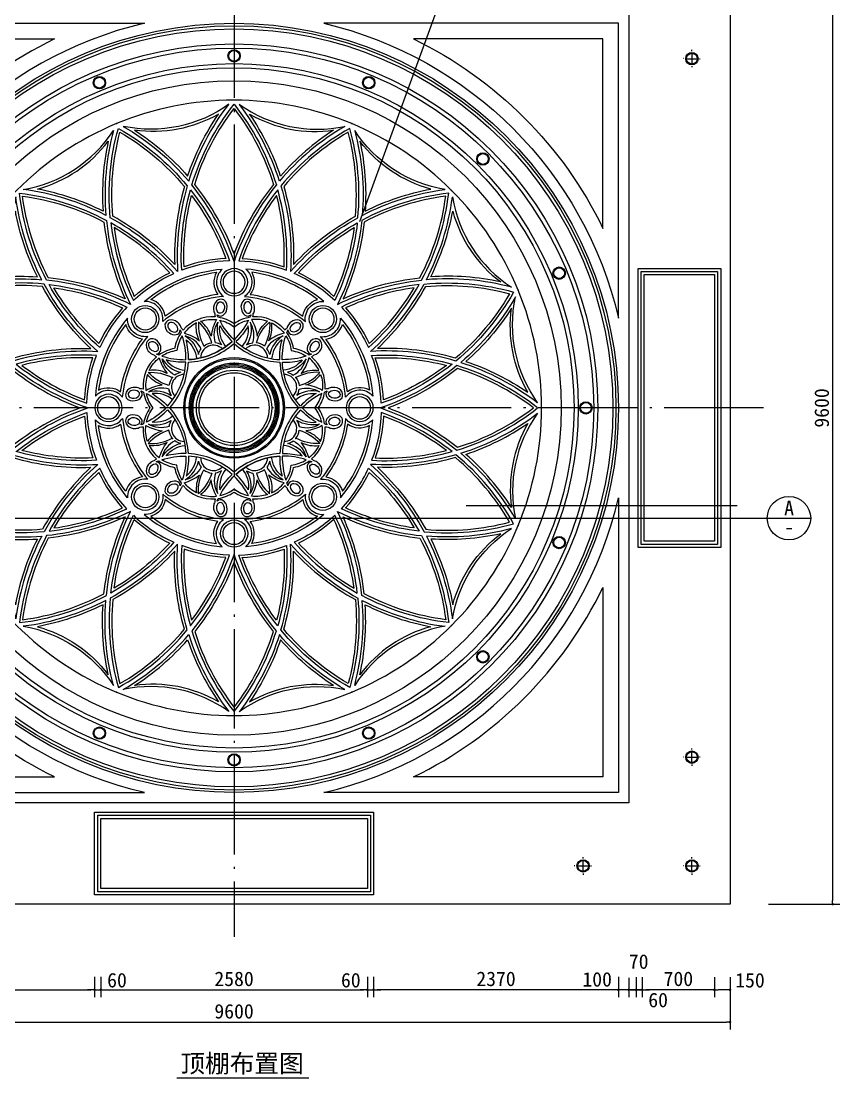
# Model space of a CAD drawing. Extents: x 287 to 12183, y 418 to 16409.
# Drawn here: x 4259 to 12183, y 418 to 10640 of the extents above; entities that cross this region are included whole.
import ezdxf

# ---------------------------------------------------------------- set-up
doc = ezdxf.new("R2010")
doc.units = 0
doc.header["$MEASUREMENT"] = 0
doc.linetypes.add('ACAD_ISO04W100', pattern=[30.5, 24, -3, 0.5, -3])
doc.layers.get('0').update_dxf_attribs({"linetype": 'CONTINUOUS'})
doc.layers.get('DEFPOINTS').update_dxf_attribs({"linetype": 'CONTINUOUS'})
for name, color, linetype in [('3', 3, 'CONTINUOUS'), ('4', 4, 'CONTINUOUS'), ('7', 7, 'CONTINUOUS'), ('DIM', 3, 'CONTINUOUS')]:
    doc.layers.add(name, color=color, linetype=linetype)
doc.styles.add('HZ', font='')
doc.styles.get('HZ').set_extended_font_data('仿宋_GB2312')
doc.dimstyles.get("Standard").update_dxf_attribs({"dimscale": 70, "dimtxt": 2, "dimasz": 0.5, "dimexe": 1, "dimexo": 1, "dimgap": 0.5, "dimtad": 1, "dimdec": 0, "dimtxsty": 'HZ', "dimblk1": 'DOT', "dimblk2": 'DOT', "dimsah": 1, "dimcen": 0, "dimclrd": 256, "dimclre": 256, "dimclrt": 256, "dimazin": 3, "dimtfac": 0.5, "dimtdec": 0, "dimtmove": 0, "dimatfit": 3, "dimtolj": 1, "dimtzin": 0})

# ---------------------------------------------------------------- blocks, each defined once
blk = doc.blocks.new('_DOT')
at = {"color": 0, "linetype": 'BYBLOCK'}
blk.add_line((-0.35, 0), (-1, 0), dxfattribs=at)
at = {"color": 0, "linetype": 'BYBLOCK', "const_width": 0.35}
blk.add_lwpolyline([(-0.175, 0, 1), (0.175, 0, 1)], format="xyb", close=True, dxfattribs=at)
blk = doc.blocks.new('*D60')
at = {"linetype": 'BYBLOCK'}
for p, q in [((1520, 1393), (1520, 886)), ((11120, 1393), (11120, 886)), ((1555, 956), (11085, 956))]:
    blk.add_line(p, q, dxfattribs=at)
at = {"layer": 'DEFPOINTS', "color": 0, "linetype": 'BYBLOCK'}
for p in [(1520, 1463), (11120, 1463), (11120, 956)]:
    blk.add_point(p, dxfattribs=at)
at = {"linetype": 'BYBLOCK', "xscale": 35, "yscale": 35, "zscale": 35, "rotation": 180}
blk.add_blockref('_DOT', (1520, 956), dxfattribs=at)
at = {"linetype": 'BYBLOCK', "xscale": 35, "yscale": 35, "zscale": 35}
blk.add_blockref('_DOT', (11120, 956), dxfattribs=at)
at = {"linetype": 'BYBLOCK', "insert": (6320, 1061), "char_height": 140, "attachment_point": 5, "style": 'HZ'}
blk.add_mtext('\\A1;9600', dxfattribs=at)
blk = doc.blocks.new('*D61')
at = {"linetype": 'BYBLOCK'}
for p, q in [((11492, 11698), (12183, 11698)), ((12113, 11663), (12113, 2133)), ((11492, 2098), (12183, 2098))]:
    blk.add_line(p, q, dxfattribs=at)
at = {"layer": 'DEFPOINTS', "color": 0, "linetype": 'BYBLOCK'}
for p in [(11422, 11698), (11422, 2098), (12113, 2098)]:
    blk.add_point(p, dxfattribs=at)
at = {"linetype": 'BYBLOCK', "xscale": 35, "yscale": 35, "zscale": 35}
for p, rotation in [((12113, 11698), 90), ((12113, 2098), 270)]:
    blk.add_blockref('_DOT', p, dxfattribs=dict(at, rotation=rotation))
at = {"linetype": 'BYBLOCK', "insert": (12008, 6898), "char_height": 140, "attachment_point": 5, "rotation": 90, "style": 'HZ'}
blk.add_mtext('\\A1;9600', dxfattribs=at)
blk = doc.blocks.new('*D64')
at = {"linetype": 'BYBLOCK'}
for p, q in [((5030, 1395), (5030, 1200)), ((7610, 1395), (7610, 1200)), ((5065, 1270), (7575, 1270))]:
    blk.add_line(p, q, dxfattribs=at)
at = {"layer": 'DEFPOINTS', "color": 0, "linetype": 'BYBLOCK'}
for p in [(5030, 1465), (7610, 1465), (7610, 1270)]:
    blk.add_point(p, dxfattribs=at)
at = {"linetype": 'BYBLOCK', "xscale": 35, "yscale": 35, "zscale": 35, "rotation": 180}
blk.add_blockref('_DOT', (5030, 1270), dxfattribs=at)
at = {"linetype": 'BYBLOCK', "xscale": 35, "yscale": 35, "zscale": 35}
blk.add_blockref('_DOT', (7610, 1270), dxfattribs=at)
at = {"linetype": 'BYBLOCK', "insert": (6320, 1375), "char_height": 140, "attachment_point": 5, "style": 'HZ'}
blk.add_mtext('\\A1;2580', dxfattribs=at)
blk = doc.blocks.new('*D67')
at = {"linetype": 'BYBLOCK'}
for p, q in [((2600, 1395), (2600, 1200)), ((4970, 1395), (4970, 1200)), ((2635, 1270), (4935, 1270))]:
    blk.add_line(p, q, dxfattribs=at)
at = {"layer": 'DEFPOINTS', "color": 0, "linetype": 'BYBLOCK'}
for p in [(2600, 1465), (4970, 1465), (4970, 1270)]:
    blk.add_point(p, dxfattribs=at)
at = {"linetype": 'BYBLOCK', "xscale": 35, "yscale": 35, "zscale": 35, "rotation": 180}
blk.add_blockref('_DOT', (2600, 1270), dxfattribs=at)
at = {"linetype": 'BYBLOCK', "xscale": 35, "yscale": 35, "zscale": 35}
blk.add_blockref('_DOT', (4970, 1270), dxfattribs=at)
at = {"linetype": 'BYBLOCK', "insert": (3785, 1375), "char_height": 140, "attachment_point": 5, "style": 'HZ'}
blk.add_mtext('\\A1;2370', dxfattribs=at)
blk = doc.blocks.new('*D73')
at = {"linetype": 'BYBLOCK'}
for p, q in [((4970, 1395), (4970, 1200)), ((5030, 1395), (5030, 1200)), ((4935, 1270), (4900, 1270)), ((4970, 1270), (5030, 1270)), ((4970, 1270), (5030, 1270)), ((5065, 1270), (5100, 1270))]:
    blk.add_line(p, q, dxfattribs=at)
at = {"layer": 'DEFPOINTS', "color": 0, "linetype": 'BYBLOCK'}
for p in [(4970, 1465), (5030, 1465), (5030, 1270)]:
    blk.add_point(p, dxfattribs=at)
at = {"linetype": 'BYBLOCK', "xscale": 35, "yscale": 35, "zscale": 35}
blk.add_blockref('_DOT', (4970, 1270), dxfattribs=at)
at = {"linetype": 'BYBLOCK', "xscale": 35, "yscale": 35, "zscale": 35, "rotation": 180}
blk.add_blockref('_DOT', (5030, 1270), dxfattribs=at)
at = {"linetype": 'BYBLOCK', "insert": (5187, 1362), "char_height": 140, "attachment_point": 5, "style": 'HZ'}
blk.add_mtext('\\A1;60', dxfattribs=at)
blk = doc.blocks.new('*D81')
at = {"linetype": 'BYBLOCK'}
for p, q in [((10270, 1393), (10270, 1200)), ((10970, 1393), (10970, 1200)), ((10935, 1270), (10305, 1270))]:
    blk.add_line(p, q, dxfattribs=at)
at = {"layer": 'DEFPOINTS', "color": 0, "linetype": 'BYBLOCK'}
for p in [(10270, 1463), (10970, 1463), (10270, 1270)]:
    blk.add_point(p, dxfattribs=at)
at = {"linetype": 'BYBLOCK', "xscale": 35, "yscale": 35, "zscale": 35, "rotation": 180}
blk.add_blockref('_DOT', (10270, 1270), dxfattribs=at)
at = {"linetype": 'BYBLOCK', "xscale": 35, "yscale": 35, "zscale": 35}
blk.add_blockref('_DOT', (10970, 1270), dxfattribs=at)
at = {"linetype": 'BYBLOCK', "insert": (10620, 1375), "char_height": 140, "attachment_point": 5, "style": 'HZ'}
blk.add_mtext('\\A1;700', dxfattribs=at)
blk = doc.blocks.new('*D82')
at = {"linetype": 'BYBLOCK'}
for p, q in [((7670, 1395), (7670, 1200)), ((10040, 1395), (10040, 1200)), ((10005, 1270), (7705, 1270))]:
    blk.add_line(p, q, dxfattribs=at)
at = {"layer": 'DEFPOINTS', "color": 0, "linetype": 'BYBLOCK'}
for p in [(7670, 1465), (10040, 1465), (7670, 1270)]:
    blk.add_point(p, dxfattribs=at)
at = {"linetype": 'BYBLOCK', "xscale": 35, "yscale": 35, "zscale": 35, "rotation": 180}
blk.add_blockref('_DOT', (7670, 1270), dxfattribs=at)
at = {"linetype": 'BYBLOCK', "xscale": 35, "yscale": 35, "zscale": 35}
blk.add_blockref('_DOT', (10040, 1270), dxfattribs=at)
at = {"linetype": 'BYBLOCK', "insert": (8855, 1375), "char_height": 140, "attachment_point": 5, "style": 'HZ'}
blk.add_mtext('\\A1;2370', dxfattribs=at)
blk = doc.blocks.new('*D83')
at = {"linetype": 'BYBLOCK'}
for p, q in [((7610, 1395), (7610, 1200)), ((7670, 1395), (7670, 1200)), ((7575, 1270), (7540, 1270)), ((7610, 1270), (7670, 1270)), ((7610, 1270), (7670, 1270)), ((7705, 1270), (7740, 1270))]:
    blk.add_line(p, q, dxfattribs=at)
at = {"layer": 'DEFPOINTS', "color": 0, "linetype": 'BYBLOCK'}
for p in [(7610, 1465), (7670, 1465), (7670, 1270)]:
    blk.add_point(p, dxfattribs=at)
at = {"linetype": 'BYBLOCK', "xscale": 35, "yscale": 35, "zscale": 35}
blk.add_blockref('_DOT', (7610, 1270), dxfattribs=at)
at = {"linetype": 'BYBLOCK', "xscale": 35, "yscale": 35, "zscale": 35, "rotation": 180}
blk.add_blockref('_DOT', (7670, 1270), dxfattribs=at)
at = {"linetype": 'BYBLOCK', "insert": (7450, 1362), "char_height": 140, "attachment_point": 5, "style": 'HZ'}
blk.add_mtext('\\A1;60', dxfattribs=at)
blk = doc.blocks.new('*D84')
at = {"linetype": 'BYBLOCK'}
for p, q in [((10140, 1387), (10140, 1200)), ((10210, 1393), (10210, 1200)), ((10105, 1270), (10070, 1270)), ((10210, 1270), (10140, 1270)), ((10210, 1270), (10140, 1270)), ((10245, 1270), (10280, 1270))]:
    blk.add_line(p, q, dxfattribs=at)
at = {"layer": 'DEFPOINTS', "color": 0, "linetype": 'BYBLOCK'}
for p in [(10140, 1457), (10210, 1463), (10140, 1270)]:
    blk.add_point(p, dxfattribs=at)
at = {"linetype": 'BYBLOCK', "xscale": 35, "yscale": 35, "zscale": 35}
blk.add_blockref('_DOT', (10140, 1270), dxfattribs=at)
at = {"linetype": 'BYBLOCK', "xscale": 35, "yscale": 35, "zscale": 35, "rotation": 180}
blk.add_blockref('_DOT', (10210, 1270), dxfattribs=at)
at = {"linetype": 'BYBLOCK', "insert": (10236, 1542), "char_height": 140, "attachment_point": 5, "style": 'HZ'}
blk.add_mtext('\\A1;70', dxfattribs=at)
blk = doc.blocks.new('*D85')
at = {"linetype": 'BYBLOCK'}
for p, q in [((10040, 1395), (10040, 1200)), ((10140, 1387), (10140, 1200)), ((10005, 1270), (9970, 1270)), ((10140, 1270), (10040, 1270)), ((10140, 1270), (10040, 1270)), ((10175, 1270), (10210, 1270))]:
    blk.add_line(p, q, dxfattribs=at)
at = {"layer": 'DEFPOINTS', "color": 0, "linetype": 'BYBLOCK'}
for p in [(10040, 1465), (10140, 1457), (10040, 1270)]:
    blk.add_point(p, dxfattribs=at)
at = {"linetype": 'BYBLOCK', "xscale": 35, "yscale": 35, "zscale": 35}
blk.add_blockref('_DOT', (10040, 1270), dxfattribs=at)
at = {"linetype": 'BYBLOCK', "xscale": 35, "yscale": 35, "zscale": 35, "rotation": 180}
blk.add_blockref('_DOT', (10140, 1270), dxfattribs=at)
at = {"linetype": 'BYBLOCK', "insert": (9834, 1370), "char_height": 140, "attachment_point": 5, "style": 'HZ'}
blk.add_mtext('\\A1;100', dxfattribs=at)
blk = doc.blocks.new('*D86')
at = {"linetype": 'BYBLOCK'}
for p, q in [((10210, 1393), (10210, 1200)), ((10270, 1393), (10270, 1200)), ((10175, 1270), (10140, 1270)), ((10270, 1270), (10210, 1270)), ((10270, 1270), (10210, 1270)), ((10305, 1270), (10340, 1270))]:
    blk.add_line(p, q, dxfattribs=at)
at = {"layer": 'DEFPOINTS', "color": 0, "linetype": 'BYBLOCK'}
for p in [(10210, 1463), (10270, 1463), (10210, 1270)]:
    blk.add_point(p, dxfattribs=at)
at = {"linetype": 'BYBLOCK', "xscale": 35, "yscale": 35, "zscale": 35}
blk.add_blockref('_DOT', (10210, 1270), dxfattribs=at)
at = {"linetype": 'BYBLOCK', "xscale": 35, "yscale": 35, "zscale": 35, "rotation": 180}
blk.add_blockref('_DOT', (10270, 1270), dxfattribs=at)
at = {"linetype": 'BYBLOCK', "insert": (10424, 1170), "char_height": 140, "attachment_point": 5, "style": 'HZ'}
blk.add_mtext('\\A1;60', dxfattribs=at)
blk = doc.blocks.new('*D87')
at = {"linetype": 'BYBLOCK'}
for p, q in [((10970, 1393), (10970, 1200)), ((11120, 1393), (11120, 1200)), ((11085, 1270), (11005, 1270))]:
    blk.add_line(p, q, dxfattribs=at)
at = {"layer": 'DEFPOINTS', "color": 0, "linetype": 'BYBLOCK'}
for p in [(10970, 1463), (11120, 1463), (10970, 1270)]:
    blk.add_point(p, dxfattribs=at)
at = {"linetype": 'BYBLOCK', "xscale": 35, "yscale": 35, "zscale": 35, "rotation": 180}
blk.add_blockref('_DOT', (10970, 1270), dxfattribs=at)
at = {"linetype": 'BYBLOCK', "xscale": 35, "yscale": 35, "zscale": 35}
blk.add_blockref('_DOT', (11120, 1270), dxfattribs=at)
at = {"linetype": 'BYBLOCK', "insert": (11313, 1361), "char_height": 140, "attachment_point": 5, "style": 'HZ'}
blk.add_mtext('\\A1;150', dxfattribs=at)

msp = doc.modelspace()

# ---------------------------------------------------------------- linework, layer by layer
at = {"layer": '3', "linetype": 'ACAD_ISO04W100', "ltscale": 40}
for p, q in [((6320.2, 12078.8), (6320.2, 1781.1)), ((11442.3, 6898.4), (1307.9, 6898.4))]:
    msp.add_line(p, q, dxfattribs=at)
at = {"layer": '3'}
for p, q in [((10750.3, 10349.1), (10750.3, 10362)), ((10750.6, 10336.5), (10750.6, 10216.5)), ((10670.7, 10277.1), (10665.3, 10277.1)), ((10690.6, 10276.5), (10802.6, 10276.5)), ((10823.5, 10274.9), (10830, 10274.9)), ((10750.3, 10202.9), (10750.3, 10193.2)), ((10750.3, 3593.9), (10750.3, 3603.6)), ((10750.6, 3460.4), (10750.6, 3580.4)), ((10670.7, 3519.7), (10665.3, 3519.7)), ((10690.6, 3520.4), (10802.6, 3520.4)), ((10823.5, 3521.9), (10830, 3521.9)), ((10750.3, 3447.7), (10750.3, 3434.8)), ((9618.3, 2467.4), (9612.9, 2467.4)), ((9638.2, 2468), (9750.2, 2468)), ((9697.9, 2541.5), (9697.9, 2551.2)), ((9698.2, 2408), (9698.2, 2528)), ((9771.1, 2469.5), (9777.6, 2469.5)), ((10670.7, 2467.4), (10665.3, 2467.4)), ((10690.6, 2468), (10802.6, 2468)), ((10750.3, 2541.5), (10750.3, 2551.2)), ((10750.6, 2408), (10750.6, 2528)), ((10823.5, 2469.5), (10830, 2469.5)), ((9697.9, 2395.3), (9697.9, 2382.4)), ((10750.3, 2395.3), (10750.3, 2382.4))]:
    msp.add_line(p, q, dxfattribs=at)
at = {"layer": '3', "color": 1}
msp.add_line((8566.6, 5954.2), (11189.1, 5954.2), dxfattribs=at)
at = {"layer": '3', "color": 6}
msp.add_line((5766, 418), (7042.3, 418), dxfattribs=at)
at = {"layer": '3', "ltscale": 20}
for points in [[(2750.2, 8635.1), (2750.2, 10468.4), (4583.5, 10468.4, 0.1678712)], [(9890.2, 8635.1), (9890.2, 10468.4), (8056.8, 10468.4, -0.1678712)], [(6320.2, 9835.9, -0.0939828), (6729.1, 9054.7, 0.0885434), (6320.2, 8314.7, 0.0885434), (5911.3, 9054.7, -0.0939828)], [(5356.7, 9584.3, -0.070128), (5870.8, 9141.5, -0.0691918), (6169.5, 9740.9, -0.1669277)], [(6320.2, 9795.3, -0.0891311), (6701.3, 9060.1, 0.0798666), (6320.2, 8389.1, 0.0798666), (5939.1, 9060.1, -0.0891311)], [(7283.7, 9584.3, 0.070128), (6769.6, 9141.5, 0.0691918), (6470.9, 9740.9, 0.1669277)], [(5745.5, 8285.7, 0.0786422), (5146, 8752.9, -0.0877164), (5215.7, 9564.9, -0.0877164), (5839.1, 9040, 0.0786422)], [(6894.8, 8285.7, -0.0786422), (7494.4, 8752.9, 0.0877164), (7424.7, 9564.9, 0.0877164), (6801.2, 9040, -0.0786422)], [(5102.3, 9478.9, 0.070128), (5051.9, 8802.3, 0.0691918), (4416.8, 9014.9, 0.1669277)], [(7538.1, 9478.9, -0.070128), (7588.5, 8802.3, -0.0691918), (8223.5, 9014.9, -0.1669277)], [(5897.6, 9007.8, -0.0832939), (6275.3, 8322.2, 0.0832829), (5813.2, 8229.6, -0.0832719)], [(6742.8, 9007.8, 0.0832939), (6365.1, 8322.2, -0.0832829), (6827.2, 8229.6, 0.0832719)], [(4243.1, 8975.5, -0.0939828), (5084.6, 8712.3, 0.0885434), (5318.7, 7899.9, 0.0885434), (4506.3, 8134, -0.0939828)], [(4271.8, 8946.8, -0.0891311), (5061.2, 8696.4, 0.0798666), (5266.1, 7952.5, 0.0798666), (4522.2, 8157.4, -0.0891311)], [(5836.5, 8263.8, -0.0743815), (5908.6, 8952.8, -0.0744013), (6240.6, 8344.7, 0.0715075)], [(6803.9, 8263.8, 0.0743815), (6731.8, 8952.8, 0.0744013), (6399.7, 8344.7, -0.0715075)], [(8397.3, 8975.5, 0.0939828), (7555.7, 8712.3, -0.0885434), (7321.7, 7899.9, -0.0885434), (8134, 8134, 0.0939828)], [(8368.6, 8946.8, 0.0891311), (7579.2, 8696.4, -0.0798666), (7374.3, 7952.5, -0.0798666), (8118.2, 8157.4, 0.0891311)], [(3739.7, 8116.3, -0.070128), (4416.3, 8166.7, -0.0691918), (4203.7, 8801.8, -0.1669277)], [(8900.7, 8116.3, 0.070128), (8224, 8166.7, 0.0691918), (8436.7, 8801.8, 0.1669277)], [(5127.4, 8688.8, 0.0832939), (5345.2, 7936.9, -0.0832829), (5737.4, 8198.2, 0.0832719)], [(7512.9, 8688.8, -0.0832939), (7295.2, 7936.9, 0.0832829), (6903, 8198.2, -0.0832719)], [(5696.8, 8205.9, 0.0743815), (5158.6, 8642.1, 0.0744013), (5353.7, 7977.4, -0.0715075)], [(6943.6, 8205.9, -0.0743815), (7481.8, 8642.1, -0.0744013), (7286.6, 7977.4, 0.0715075)], [(5814.1, 8120.2, -0.065897), (6149.4, 8209.8, 0.297478), (6163.9, 7996.3, 0.0629008), (5895.8, 7923, 0.0629008), (5654.4, 7785.3, 0.297478), (5513.6, 7946.5, -0.065897)], [(6320.2, 8220.9, 1), (6320.2, 8007.4, 1)], [(6826.3, 8120.2, 0.065897), (6491, 8209.8, -0.297478), (6476.5, 7996.3, -0.0629008), (6744.6, 7923, -0.0629008), (6986, 7785.3, -0.297478), (7126.7, 7946.5, 0.065897)], [(4932.9, 7473, -0.0786422), (4465.7, 8072.6, 0.0877164), (3653.7, 8002.9, 0.0877164), (4178.6, 7379.5, -0.0786422)], [(4529.8, 8091.2, -0.0832939), (5281.7, 7873.4, 0.0832829), (5020.4, 7481.2, -0.0832719)], [(8110.6, 8091.2, 0.0832939), (7358.7, 7873.4, -0.0832829), (7620, 7481.2, 0.0832719)], [(7707.5, 7473, 0.0786422), (8174.7, 8072.6, -0.0877164), (8986.7, 8002.9, -0.0877164), (8461.8, 7379.5, 0.0786422)], [(5012.7, 7521.8, -0.0743815), (4576.5, 8060, -0.0744013), (5241.2, 7864.9, 0.0715075)], [(7627.7, 7521.8, 0.0743815), (8063.9, 8060, 0.0744013), (7399.1, 7864.9, -0.0715075)], [(5506.1, 6898.4, 0.1132181), (5443.8, 6745.6, -0.0565764), (5418.6, 6733.9, 0.3640424), (5422.2, 6794.2, 0.2097265), (5364.5, 6827.6, 0.3227531), (5275.5, 6799.5, 0.193464), (5274.8, 6745.2, 0.2482446), (5344.3, 6700.3, 0.0824181), (5391.6, 6703.7, 0.0568058), (5409.6, 6712.5, -0.0602393), (5440.2, 6716.8, 0.2422795), (5569.5, 6404.7, 0.0630695), (5544.8, 6386, 0.0568058), (5525.9, 6379.5, 0.0824181), (5490, 6348.5, 0.2482446), (5472.6, 6267.6, 0.193464), (5511.5, 6229.7, 0.3227531), (5594.4, 6272.7, 0.2097265), (5611.5, 6337.1, 0.3640424), (5566.3, 6377.2, -0.0565764), (5592.4, 6386.8, 0.1132181), (5744.5, 6322.7, 0.1132181), (5808.5, 6170.7, -0.0565764), (5799, 6144.6, 0.3640424), (5758.9, 6189.7, 0.2097265), (5694.5, 6172.6, 0.3227531), (5651.5, 6089.7, 0.193464), (5689.3, 6050.9, 0.2482446), (5770.2, 6068.3, 0.0824181), (5801.3, 6104.2, 0.0568058), (5807.8, 6123, 0.0630695), (5826.4, 6147.7, 0.2422795), (6138.5, 6018.5, 0.0630695), (6134.2, 5987.8, 0.0568058), (6125.5, 5969.9, 0.0824181), (6122, 5922.5, 0.2482446), (6167, 5853, 0.193464), (6221.2, 5853.7, 0.3227531), (6249.4, 5942.7, 0.2097265), (6216, 6000.4, 0.3640424), (6155.7, 5996.8, -0.0565764), (6167.4, 6022, 0.1132181), (6320.2, 6084.3, 0.1132181), (6473, 6022, -0.0565764), (6484.7, 5996.8, 0.3640424), (6424.4, 6000.4, 0.2097265), (6391, 5942.7, 0.3227531), (6419.1, 5853.7, 0.193464), (6473.4, 5853, 0.2482446), (6518.3, 5922.5, 0.0824181), (6514.9, 5969.9, 0.0568058), (6506.1, 5987.8, 0.0630695), (6501.8, 6018.5, 0.2422795), (6813.9, 6147.7, 0.0630695), (6832.6, 6123, 0.0568058), (6839.1, 6104.2, 0.0824181), (6870.1, 6068.3, 0.2482446), (6951, 6050.9, 0.193464), (6988.9, 6089.7, 0.3227531), (6945.9, 6172.6, 0.2097265), (6881.5, 6189.7, 0.3640424), (6841.4, 6144.6, -0.0565764), (6831.8, 6170.7, 0.1132181), (6895.9, 6322.7, 0.1132181), (7047.9, 6386.8, -0.0565764), (7074, 6377.2, 0.3640424), (7028.9, 6337.1, 0.2097265), (7046, 6272.7, 0.3227531), (7128.9, 6229.7, 0.193464), (7167.7, 6267.6, 0.2482446), (7150.3, 6348.5, 0.0824181), (7114.4, 6379.5, 0.0568058), (7095.6, 6386, 0.0630695), (7070.8, 6404.7, 0.2422795), (7200.1, 6716.8, -0.0602393), (7230.8, 6712.5, 0.0568058), (7248.7, 6703.7, 0.0824181), (7296.1, 6700.3, 0.2482446), (7365.6, 6745.2, 0.193464), (7364.9, 6799.5, 0.3227531), (7275.9, 6827.6, 0.2097265), (7218.2, 6794.2, 0.3640424), (7221.8, 6733.9, -0.0565764), (7196.6, 6745.6, 0.1132181), (7134.3, 6898.4, 0.1132181), (7196.6, 7051.2, -0.0565764), (7221.8, 7062.9, 0.3640424), (7218.2, 7002.6, 0.2097265), (7275.9, 6969.2, 0.3227531), (7364.9, 6997.4, 0.193464), (7365.6, 7051.6, 0.2482446), (7296.1, 7096.6, 0.0824181), (7248.7, 7093.1, 0.0568058), (7230.8, 7084.4, -0.0602393), (7200.1, 7080.1, 0.2422795), (7070.8, 7392.2, 0.0630695), (7095.6, 7410.8, 0.0568058), (7114.4, 7417.3, 0.0824181), (7150.3, 7448.4, 0.2482446), (7167.7, 7529.3, 0.193464), (7128.9, 7567.1, 0.3227531), (7046, 7524.1, 0.2097265), (7028.9, 7459.7, 0.3640424), (7074, 7419.6, -0.0565764), (7047.9, 7410.1, 0.1132181), (6895.9, 7474.1, 0.1132181), (6831.8, 7626.2, -0.0565764), (6841.4, 7652.3, 0.3640424), (6881.5, 7607.1, 0.2097265), (6945.9, 7624.2, 0.3227531), (6988.9, 7707.1, 0.193464), (6951, 7746, 0.2482446), (6870.1, 7728.6, 0.0824181), (6839.1, 7692.7, 0.0568058), (6832.6, 7673.8, 0.0630695), (6813.9, 7649.1, 0.2422795), (6501.8, 7778.4, 0.0630695), (6506.1, 7809, 0.0568058), (6514.9, 7827, 0.0824181), (6518.3, 7874.3, 0.2482446), (6473.4, 7943.8, 0.193464), (6419.1, 7943.1, 0.3227531), (6391, 7854.1, 0.2097265), (6424.4, 7796.4, 0.3640424), (6484.7, 7800, -0.0565764), (6473, 7774.8, 0.1132181), (6320.2, 7712.5, 0.1132181), (6167.4, 7774.8, -0.0565764), (6155.7, 7800, 0.3640424), (6216, 7796.4, 0.2097265), (6249.4, 7854.1, 0.3227531), (6221.2, 7943.1, 0.193464), (6167, 7943.8, 0.2482446), (6122, 7874.3, 0.0824181), (6125.5, 7827, 0.0568058), (6134.2, 7809, 0.0630695), (6138.5, 7778.4, 0.2422795), (5826.4, 7649.1, 0.0630695), (5807.8, 7673.8, 0.0568058), (5801.3, 7692.7, 0.0824181), (5770.2, 7728.6, 0.2482446), (5689.3, 7746, 0.193464), (5651.5, 7707.1, 0.3227531), (5694.5, 7624.2, 0.2097265), (5758.9, 7607.1, 0.3640424), (5799, 7652.3, -0.0565764), (5808.5, 7626.2, 0.1132181), (5744.5, 7474.1, 0.1132181), (5592.4, 7410.1, -0.0565764), (5566.3, 7419.6, 0.3640424), (5611.5, 7459.7, 0.2097265), (5594.4, 7524.1, 0.3227531), (5511.5, 7567.1, 0.193464), (5472.6, 7529.3, 0.2482446), (5490, 7448.4, 0.0824181), (5525.9, 7417.3, 0.0568058), (5544.8, 7410.8, 0.0630695), (5569.5, 7392.2, 0.2422795), (5440.2, 7080.1, -0.0602393), (5409.6, 7084.4, 0.0568058), (5391.6, 7093.1, 0.0824181), (5344.3, 7096.6, 0.2482446), (5274.8, 7051.6, 0.193464), (5275.5, 6997.4, 0.3227531), (5364.5, 6969.2, 0.2097265), (5422.2, 7002.6, 0.3640424), (5418.6, 7062.9, -0.0565764), (5443.8, 7051.2, 0.1132181)], [(6219.2, 7905.7, -0.3203218), (6210, 7826.3, -0.4757865), (6164.2, 7822.5, -0.2283101), (6152, 7887.5, -0.2091376), (6179.6, 7923.3, -0.3503995)], [(6421.2, 7905.7, 0.3203218), (6430.3, 7826.3, 0.4757865), (6476.2, 7822.5, 0.2283101), (6488.4, 7887.5, 0.2091376), (6460.8, 7923.3, 0.3503995)], [(9006.1, 7861.9, -0.070128), (8563.2, 7347.8, -0.0691918), (9162.6, 7049.1, -0.1669277)], [(5098.4, 7404.5, 0.065897), (5008.8, 7069.2, -0.297478), (5222.3, 7054.7, -0.0629008), (5295.6, 7322.8, -0.0629008), (5433.3, 7564.2, -0.297478), (5272.1, 7705, 0.065897)], [(5679.3, 7682.1, 0.3203218), (5742, 7632.4, 0.4757865), (5777.1, 7662.1, 0.2283101), (5739.8, 7716.7, 0.2091376), (5694.9, 7722.5, 0.3503995)], [(5957, 7719.7, 0.114082), (5836.7, 7622, -0.0953108), (5986.6, 7547.5, -0.1625108), (5957, 7719.7)], [(5976.4, 7728.4, 0.1428003), (6027.3, 7496.8, -0.1428003), (6104.1, 7528.6, 0.1428003)], [(5996.3, 7735.9, -0.114082), (6150.4, 7752, 0.0953108), (6097, 7593.2, 0.1625108), (5996.3, 7735.9)], [(6163.3, 7726.2, 0.2039049), (6198.8, 7507, 0.1066232), (6139.9, 7528.2, -0.2172006)], [(6320.2, 7558.3, -0.0842588), (6180.8, 7746.8, -0.1133502), (6320.2, 7681.4, -0.1133502), (6459.6, 7746.8, -0.0842588)], [(6477.1, 7726.2, -0.2039049), (6441.6, 7507, -0.1066232), (6500.5, 7528.2, 0.2172006)], [(6644.1, 7735.9, 0.114082), (6490, 7752, -0.0953108), (6543.3, 7593.2, -0.1625108), (6644.1, 7735.9)], [(6664, 7728.4, -0.1428003), (6613, 7496.8, 0.1428003), (6536.2, 7528.6, -0.1428003)], [(6683.4, 7719.7, -0.114082), (6803.7, 7622, 0.0953108), (6653.7, 7547.5, 0.1625108), (6683.4, 7719.7)], [(6961, 7682.1, -0.3203218), (6898.4, 7632.4, -0.4757865), (6863.3, 7662.1, -0.2283101), (6900.6, 7716.7, -0.2091376), (6945.5, 7722.5, -0.3503995)], [(7542, 7404.5, -0.065897), (7631.6, 7069.2, 0.297478), (7418.1, 7054.7, 0.0629008), (7344.8, 7322.8, 0.0629008), (7207.1, 7564.2, 0.297478), (7368.3, 7705, -0.065897)], [(5621.7, 7399.8, 0.0842588), (5853.6, 7365, 0.0842588), (5818.8, 7596.9, 0.1133502), (5766.5, 7452.1, 0.1133502)], [(5845.8, 7594.6, -0.2039049), (5975.6, 7414.6, -0.1066232), (6002.3, 7471.2, 0.2172006)], [(6794.5, 7594.6, 0.2039049), (6664.7, 7414.6, 0.1066232), (6638, 7471.2, -0.2172006)], [(7018.7, 7399.8, -0.0842588), (6786.8, 7365, -0.0842588), (6821.5, 7596.9, -0.1133502), (6873.8, 7452.1, -0.1133502)], [(5536.5, 7539.3, -0.3203218), (5586.2, 7476.6, -0.4757865), (5556.5, 7441.5, -0.2283101), (5501.9, 7478.8, -0.2091376), (5496.1, 7523.7, -0.3503995)], [(6943.2, 6898.4, 0.1693312), (6762.6, 6456, 0.1693312), (6320.2, 6275.4, 0.1693312), (5877.7, 6456, 0.1693312), (5697.2, 6898.4, 0.1693312), (5877.7, 7340.9, 0.1693312), (6320.2, 7521.4, 0.1693312), (6762.6, 7340.9, 0.1693312)], [(7103.9, 7539.3, 0.3203218), (7054.2, 7476.6, 0.4757865), (7083.9, 7441.5, 0.2283101), (7138.5, 7478.8, 0.2091376), (7144.3, 7523.7, 0.3503995)], [(4210.8, 7321, 0.0832939), (4896.4, 6943.3, -0.0832829), (4989, 7405.4, 0.0832719)], [(4954.8, 7382.1, 0.0743815), (4265.8, 7310, 0.0744013), (4873.9, 6978, -0.0715075)], [(5498.9, 7261.6, -0.114082), (5596.5, 7381.9, 0.0953108), (5671.1, 7232, 0.1625108), (5498.9, 7261.6)], [(5624, 7372.8, 0.2039049), (5804, 7243, 0.1066232), (5747.4, 7216.3, -0.2172006)], [(7016.4, 7372.8, -0.2039049), (6836.4, 7243, -0.1066232), (6893, 7216.3, 0.2172006)], [(7141.5, 7261.6, 0.114082), (7043.8, 7381.9, -0.0953108), (6969.3, 7232, -0.1625108), (7141.5, 7261.6)], [(8429.6, 7321, -0.0832939), (7744, 6943.3, 0.0832829), (7651.4, 7405.4, -0.0832719)], [(7685.5, 7382.1, -0.0743815), (8374.5, 7310, -0.0744013), (7766.5, 6978, 0.0715075)], [(3382.7, 6898.4, 0.0939828), (4163.9, 6489.5, -0.0885434), (4903.9, 6898.4, -0.0885434), (4163.9, 7307.3, 0.0939828)], [(3423.3, 6898.4, -0.0891311), (4158.5, 7279.5, 0.0798666), (4829.5, 6898.4, 0.0798666), (4158.5, 6517.3, -0.0891311)], [(9257.7, 6898.4, 0.0939828), (8476.5, 7307.3, -0.0885434), (7736.5, 6898.4, -0.0885434), (8476.5, 6489.5, 0.0939828)], [(9217.1, 6898.4, 0.0891311), (8481.8, 7279.5, -0.0798666), (7810.9, 6898.4, -0.0798666), (8481.8, 6517.3, 0.0891311)], [(5482.6, 7222.3, 0.114082), (5466.6, 7068.2, -0.0953108), (5625.4, 7121.6, -0.1625108), (5482.6, 7222.3)], [(5490.2, 7242.2, -0.1428003), (5721.8, 7191.3, 0.1428003), (5690, 7114.5, -0.1428003)], [(7150.2, 7242.2, 0.1428003), (6918.6, 7191.3, -0.1428003), (6950.4, 7114.5, 0.1428003)], [(7157.7, 7222.3, -0.114082), (7173.8, 7068.2, 0.0953108), (7015, 7121.6, 0.1625108), (7157.7, 7222.3)], [(5312.9, 6999.4, 0.3203218), (5392.3, 7008.6, 0.4757865), (5396.1, 7054.4, 0.2283101), (5331.1, 7066.6, 0.2091376), (5295.3, 7039, 0.3503995)], [(5492.4, 7055.3, -0.2039049), (5711.6, 7019.8, -0.1066232), (5690.4, 7078.7, 0.2172006)], [(7147.9, 7055.3, 0.2039049), (6928.8, 7019.8, 0.1066232), (6950, 7078.7, -0.2172006)], [(7327.5, 6999.4, -0.3203218), (7248, 7008.6, -0.4757865), (7244.2, 7054.4, -0.2283101), (7309.2, 7066.6, -0.2091376), (7345.1, 7039, -0.3503995)], [(5211.2, 6898.4, 1), (4997.7, 6898.4, 1)], [(5537.2, 6898.4, -0.1133502), (5471.8, 7037.8, -0.0832616), (5660.7, 6898.4, -0.0832616), (5471.8, 6759, -0.1133502)], [(7103.2, 6898.4, 0.1133502), (7168.6, 7037.8, 0.0832616), (6979.7, 6898.4, 0.0832616), (7168.6, 6759, 0.1133502)], [(7429.2, 6898.4, 1), (7642.7, 6898.4, 1)], [(4210.8, 6475.8, -0.0832939), (4896.4, 6853.5, 0.0832829), (4989, 6391.4, -0.0832719)], [(8429.6, 6475.8, 0.0832939), (7744, 6853.5, -0.0832829), (7651.4, 6391.4, 0.0832719)], [(4954.8, 6414.7, -0.0743815), (4265.8, 6486.8, -0.0744013), (4873.9, 6818.9, 0.0715075)], [(5312.9, 6797.4, -0.3203218), (5392.3, 6788.2, -0.4757865), (5396.1, 6742.4, -0.2283101), (5331.1, 6730.2, -0.2091376), (5295.3, 6757.8, -0.3503995)], [(5492.4, 6741.5, 0.2039049), (5711.6, 6777, 0.1066232), (5690.4, 6718.1, -0.2172006)], [(7147.9, 6741.5, -0.2039049), (6928.8, 6777, -0.1066232), (6950, 6718.1, 0.2172006)], [(7327.5, 6797.4, 0.3203218), (7248, 6788.2, 0.4757865), (7244.2, 6742.4, 0.2283101), (7309.2, 6730.2, 0.2091376), (7345.1, 6757.8, 0.3503995)], [(7685.5, 6414.7, 0.0743815), (8374.5, 6486.8, 0.0744013), (7766.5, 6818.9, -0.0715075)], [(9006.1, 5934.9, 0.070128), (8563.2, 6449, 0.0691918), (9162.6, 6747.7, 0.1669277)], [(5098.4, 6392.3, -0.065897), (5008.8, 6727.6, 0.297478), (5222.3, 6742.1, 0.0629008), (5295.6, 6474, 0.0629008), (5433.3, 6232.6, 0.297478), (5272.1, 6091.9, -0.065897)], [(5482.6, 6574.5, -0.114082), (5466.6, 6728.6, 0.0953108), (5625.4, 6675.3, 0.1625108), (5482.6, 6574.5)], [(5490.2, 6554.6, 0.1428003), (5721.8, 6605.6, -0.1428003), (5690, 6682.3, 0.1428003)], [(7150.2, 6554.6, -0.1428003), (6918.6, 6605.6, 0.1428003), (6950.4, 6682.3, -0.1428003)], [(7157.7, 6574.5, 0.114082), (7173.8, 6728.6, -0.0953108), (7015, 6675.3, -0.1625108), (7157.7, 6574.5)], [(7542, 6392.3, 0.065897), (7631.6, 6727.6, -0.297478), (7418.1, 6742.1, -0.0629008), (7344.8, 6474, -0.0629008), (7207.1, 6232.6, -0.297478), (7368.3, 6091.9, 0.065897)], [(5498.9, 6535.2, 0.114082), (5596.5, 6414.9, -0.0953108), (5671.1, 6564.9, -0.1625108), (5498.9, 6535.2)], [(5624, 6424, -0.2039049), (5804, 6553.9, -0.1066232), (5747.4, 6580.6, 0.2172006)], [(7016.4, 6424, 0.2039049), (6836.4, 6553.9, 0.1066232), (6893, 6580.6, -0.2172006)], [(7141.5, 6535.2, -0.114082), (7043.8, 6414.9, 0.0953108), (6969.3, 6564.9, 0.1625108), (7141.5, 6535.2)], [(4932.9, 6323.8, 0.0786422), (4465.7, 5724.2, -0.0877164), (3653.7, 5793.9, -0.0877164), (4178.6, 6417.4, 0.0786422)], [(5536.5, 6257.6, 0.3203218), (5586.2, 6320.2, 0.4757865), (5556.5, 6355.3, 0.2283101), (5501.9, 6318, 0.2091376), (5496.1, 6273.1, 0.3503995)], [(5621.7, 6397.1, -0.0842588), (5853.6, 6431.8, -0.0842588), (5818.8, 6199.9, -0.1133502), (5766.5, 6344.7, -0.1133502)], [(5845.8, 6202.2, 0.2039049), (5975.6, 6382.2, 0.1066232), (6002.3, 6325.6, -0.2172006)], [(6794.5, 6202.2, -0.2039049), (6664.7, 6382.2, -0.1066232), (6638, 6325.6, 0.2172006)], [(7018.7, 6397.1, 0.0842588), (6786.8, 6431.8, 0.0842588), (6821.5, 6199.9, 0.1133502), (6873.8, 6344.7, 0.1133502)], [(7103.9, 6257.6, -0.3203218), (7054.2, 6320.2, -0.4757865), (7083.9, 6355.3, -0.2283101), (7138.5, 6318, -0.2091376), (7144.3, 6273.1, -0.3503995)], [(7707.5, 6323.8, -0.0786422), (8174.7, 5724.2, 0.0877164), (8986.7, 5793.9, 0.0877164), (8461.8, 6417.4, -0.0786422)], [(4529.8, 5705.7, 0.0832939), (5281.7, 5923.4, -0.0832829), (5020.4, 6315.6, 0.0832719)], [(5012.7, 6275, 0.0743815), (4576.5, 5736.8, 0.0744013), (5241.2, 5932, -0.0715075)], [(5957, 6077.1, -0.114082), (5836.7, 6174.8, 0.0953108), (5986.6, 6249.3, 0.1625108), (5957, 6077.1)], [(5976.4, 6068.4, -0.1428003), (6027.3, 6300, 0.1428003), (6104.1, 6268.2, -0.1428003)], [(6163.3, 6070.7, -0.2039049), (6198.8, 6289.8, -0.1066232), (6139.9, 6268.6, 0.2172006)], [(6320.2, 6238.6, 0.0842588), (6180.8, 6050, 0.1133502), (6320.2, 6115.4, 0.1133502), (6459.6, 6050, 0.0842588)], [(6477.1, 6070.7, 0.2039049), (6441.6, 6289.8, 0.1066232), (6500.5, 6268.6, -0.2172006)], [(6664, 6068.4, 0.1428003), (6613, 6300, -0.1428003), (6536.2, 6268.2, 0.1428003)], [(6683.4, 6077.1, 0.114082), (6803.7, 6174.8, -0.0953108), (6653.7, 6249.3, -0.1625108), (6683.4, 6077.1)], [(8110.6, 5705.7, -0.0832939), (7358.7, 5923.4, 0.0832829), (7620, 6315.6, -0.0832719)], [(7627.7, 6275, -0.0743815), (8063.9, 5736.8, -0.0744013), (7399.1, 5932, 0.0715075)], [(5679.3, 6114.7, -0.3203218), (5742, 6164.4, -0.4757865), (5777.1, 6134.7, -0.2283101), (5739.8, 6080.1, -0.2091376), (5694.9, 6074.3, -0.3503995)], [(5996.3, 6060.9, 0.114082), (6150.4, 6044.8, -0.0953108), (6097, 6203.6, -0.1625108), (5996.3, 6060.9)], [(6644.1, 6060.9, -0.114082), (6490, 6044.8, 0.0953108), (6543.3, 6203.6, 0.1625108), (6644.1, 6060.9)], [(6961, 6114.7, 0.3203218), (6898.4, 6164.4, 0.4757865), (6863.3, 6134.7, 0.2283101), (6900.6, 6080.1, 0.2091376), (6945.5, 6074.3, 0.3503995)], [(5814.1, 5676.6, 0.065897), (6149.4, 5587, -0.297478), (6163.9, 5800.5, -0.0629008), (5895.8, 5873.8, -0.0629008), (5654.4, 6011.5, -0.297478), (5513.6, 5850.3, 0.065897)], [(6219.2, 5891.1, 0.3203218), (6210, 5970.6, 0.4757865), (6164.2, 5974.4, 0.2283101), (6152, 5909.4, 0.2091376), (6179.6, 5873.5, 0.3503995)], [(6421.2, 5891.1, -0.3203218), (6430.3, 5970.6, -0.4757865), (6476.2, 5974.4, -0.2283101), (6488.4, 5909.4, -0.2091376), (6460.8, 5873.5, -0.3503995)], [(6826.3, 5676.6, -0.065897), (6491, 5587, 0.297478), (6476.5, 5800.5, 0.0629008), (6744.6, 5873.8, 0.0629008), (6986, 6011.5, 0.297478), (7126.7, 5850.3, -0.065897)], [(4243.1, 4821.3, 0.0939828), (5084.6, 5084.5, -0.0885434), (5318.7, 5896.9, -0.0885434), (4506.3, 5662.8, 0.0939828)], [(4271.8, 4850, 0.0891311), (5061.2, 5100.4, -0.0798666), (5266.1, 5844.3, -0.0798666), (4522.2, 5639.4, 0.0891311)], [(5127.4, 5108, -0.0832939), (5345.2, 5859.9, 0.0832829), (5737.4, 5598.6, -0.0832719)], [(7512.9, 5108, 0.0832939), (7295.2, 5859.9, -0.0832829), (6903, 5598.6, 0.0832719)], [(8397.3, 4821.3, -0.0939828), (7555.7, 5084.5, 0.0885434), (7321.7, 5896.9, 0.0885434), (8134, 5662.8, -0.0939828)], [(8368.6, 4850, -0.0891311), (7579.2, 5100.4, 0.0798666), (7374.3, 5844.3, 0.0798666), (8118.2, 5639.4, -0.0891311)], [(5696.8, 5590.9, -0.0743815), (5158.6, 5154.7, -0.0744013), (5353.7, 5819.5, 0.0715075)], [(6320.2, 5575.9, -1), (6320.2, 5789.4, -1)], [(6943.6, 5590.9, 0.0743815), (7481.8, 5154.7, 0.0744013), (7286.6, 5819.5, -0.0715075)], [(3739.7, 5680.5, 0.070128), (4416.3, 5630.1, 0.0691918), (4203.7, 4995.1, 0.1669277)], [(8900.7, 5680.5, -0.070128), (8224, 5630.1, -0.0691918), (8436.7, 4995.1, -0.1669277)], [(5897.6, 4789, 0.0832939), (6275.3, 5474.6, -0.0832829), (5813.2, 5567.2, 0.0832719)], [(5836.5, 5533.1, 0.0743815), (5908.6, 4844.1, 0.0744013), (6240.6, 5452.1, -0.0715075)], [(6742.8, 4789, -0.0832939), (6365.1, 5474.6, 0.0832829), (6827.2, 5567.2, -0.0832719)], [(6803.9, 5533.1, -0.0743815), (6731.8, 4844.1, -0.0744013), (6399.7, 5452.1, 0.0715075)], [(5745.5, 5511.1, -0.0786422), (5146, 5043.9, 0.0877164), (5215.7, 4231.9, 0.0877164), (5839.1, 4756.8, -0.0786422)], [(6320.2, 3960.9, 0.0939828), (6729.1, 4742.1, -0.0885434), (6320.2, 5482.1, -0.0885434), (5911.3, 4742.1, 0.0939828)], [(6894.8, 5511.1, 0.0786422), (7494.4, 5043.9, -0.0877164), (7424.7, 4231.9, -0.0877164), (6801.2, 4756.8, 0.0786422)], [(6320.2, 4001.5, 0.0891311), (6701.3, 4736.8, -0.0798666), (6320.2, 5407.7, -0.0798666), (5939.1, 4736.8, 0.0891311)], [(2750.2, 5161.8), (2750.2, 3328.4), (4583.5, 3328.4, -0.1678712)], [(9890.2, 5161.8), (9890.2, 3328.4), (8056.8, 3328.4, 0.1678712)], [(5102.3, 4317.9, -0.070128), (5051.9, 4994.6, -0.0691918), (4416.8, 4781.9, -0.1669277)], [(7538.1, 4317.9, 0.070128), (7588.5, 4994.6, 0.0691918), (8223.5, 4781.9, 0.1669277)], [(5356.7, 4212.5, 0.070128), (5870.8, 4655.4, 0.0691918), (6169.5, 4056, 0.1669277)], [(7283.7, 4212.5, -0.070128), (6769.6, 4655.4, -0.0691918), (6470.9, 4056, -0.1669277)]]:
    msp.add_lwpolyline(points, format="xyb", close=True, dxfattribs=at)
for points in [[(6270.2, 9835.9, -0.2104455), (5247.3, 9621.7, -0.0864835), (5880.8, 9091.5, -0.0877555), (6268.5, 9834.7)], [(6370.2, 9835.9, 0.2104455), (7393, 9621.7, 0.0864835), (6759.6, 9091.5, 0.0877555), (6371.9, 9834.7)], [(4278.4, 9010.9, 0.2104455), (5153.1, 9582.7, 0.0864835), (5080.1, 8759.9, 0.0877555), (4280.5, 9011.2)], [(5773.8, 8217.4, 0.0872675), (5122.3, 8737.4, -0.0925872), (5200.1, 9602.6, -0.0925872), (5866.9, 9045.8, 0.0872675), (5773.8, 8217.4)], [(6866.5, 8217.4, -0.0872675), (7518.1, 8737.4, 0.0925872), (7440.3, 9602.6, 0.0925872), (6773.5, 9045.8, -0.0872675), (6866.5, 8217.4)], [(8362, 9010.9, -0.2104455), (7487.2, 9582.7, -0.0864835), (7560.2, 8759.9, -0.0877555), (8359.9, 9011.2)], [(4207.7, 8940.2, -0.2104455), (3635.9, 8065.5, -0.0864835), (4458.7, 8138.5, -0.0877555), (4207.4, 8938.1)], [(8432.7, 8940.2, 0.2104455), (9004.5, 8065.5, 0.0864835), (8181.6, 8138.5, 0.0877555), (8433, 8938.1)], [(5001.2, 7444.7, -0.0872675), (4481.2, 8096.3, 0.0925872), (3616, 8018.5, 0.0925872), (4172.8, 7351.7, -0.0872675), (5001.2, 7444.7)], [(7639.1, 7444.7, 0.0872675), (8159.2, 8096.3, -0.0925872), (9024.4, 8018.5, -0.0925872), (8467.6, 7351.7, 0.0872675), (7639.1, 7444.7)], [(9257.7, 6948.4, -0.2104455), (9043.5, 7971.2, -0.0864835), (8513.3, 7337.8, -0.0877555), (9256.4, 6950.1)], [(6240.6, 7492, -0.2105859), (6182.3, 7692.2, 0.066623), (6301.8, 7541.2, -0.1726784), (5878.6, 7365.9, 0.066623), (5856.4, 7557.2, -0.2105859), (5956.7, 7374.4)], [(6399.7, 7492, 0.2105859), (6458.1, 7692.2, -0.066623), (6338.5, 7541.2, 0.1726784), (6761.7, 7365.9, -0.066623), (6784, 7557.2, 0.2105859), (6683.7, 7374.4)], [(5726.6, 6977.9, 0.2105859), (5526.4, 7036.3, -0.066623), (5677.4, 6916.8, 0.1726784), (5852.7, 7340, -0.066623), (5661.4, 7362.2, 0.2105859), (5844.2, 7261.9)], [(6913.8, 6977.9, -0.2105859), (7114, 7036.3, 0.066623), (6963, 6916.8, -0.1726784), (6787.7, 7340, 0.066623), (6979, 7362.2, -0.2105859), (6796.2, 7261.9)], [(5726.6, 6818.9, -0.2105859), (5526.4, 6760.5, 0.066623), (5677.4, 6880.1, -0.1726784), (5852.7, 6456.8, 0.066623), (5661.4, 6434.6, -0.2105859), (5844.2, 6534.9)], [(6913.8, 6818.9, 0.2105859), (7114, 6760.5, -0.066623), (6963, 6880.1, 0.1726784), (6787.7, 6456.8, -0.066623), (6979, 6434.6, 0.2105859), (6796.2, 6534.9)], [(9257.7, 6848.4, 0.2104455), (9043.5, 5825.6, 0.0864835), (8513.3, 6459, 0.0877555), (9256.4, 6846.7)], [(5001.2, 6352.1, 0.0872675), (4481.2, 5700.5, -0.0925872), (3616, 5778.3, -0.0925872), (4172.8, 6445.1, 0.0872675), (5001.2, 6352.1)], [(7639.1, 6352.1, -0.0872675), (8159.2, 5700.5, 0.0925872), (9024.4, 5778.3, 0.0925872), (8467.6, 6445.1, -0.0872675), (7639.1, 6352.1)], [(6240.6, 6304.8, 0.2105859), (6182.3, 6104.6, -0.066623), (6301.8, 6255.6, 0.1726784), (5878.6, 6430.9, -0.066623), (5856.4, 6239.6, 0.2105859), (5956.7, 6422.4)], [(6399.7, 6304.8, -0.2105859), (6458.1, 6104.6, 0.066623), (6338.5, 6255.6, -0.1726784), (6761.7, 6430.9, 0.066623), (6784, 6239.6, -0.2105859), (6683.7, 6422.4)], [(4207.7, 4856.6, 0.2104455), (3635.9, 5731.4, 0.0864835), (4458.7, 5658.4, 0.0877555), (4207.4, 4858.7)], [(8432.7, 4856.6, -0.2104455), (9004.5, 5731.4, -0.0864835), (8181.6, 5658.4, -0.0877555), (8433, 4858.7)], [(5773.8, 5579.4, -0.0872675), (5122.3, 5059.4, 0.0925872), (5200.1, 4194.2, 0.0925872), (5866.9, 4751, -0.0872675), (5773.8, 5579.4)], [(6866.5, 5579.4, 0.0872675), (7518.1, 5059.4, -0.0925872), (7440.3, 4194.2, -0.0925872), (6773.5, 4751, 0.0872675), (6866.5, 5579.4)], [(4278.4, 4785.9, -0.2104455), (5153.1, 4214.1, -0.0864835), (5080.1, 5037, -0.0877555), (4280.5, 4785.6)], [(8362, 4785.9, 0.2104455), (7487.2, 4214.1, 0.0864835), (7560.2, 5037, 0.0877555), (8359.9, 4785.6)], [(6270.2, 3960.9, 0.2104455), (5247.3, 4175.1, 0.0864835), (5880.8, 4705.3, 0.0877555), (6268.5, 3962.2)], [(6370.2, 3960.9, -0.2104455), (7393, 4175.1, -0.0864835), (6759.6, 4705.3, -0.0877555), (6371.9, 3962.2)]]:
    msp.add_lwpolyline(points, format="xyb", dxfattribs=at)
for points in [[(10260.2, 5578.4), (10260.2, 8218.4), (11000.2, 8218.4), (11000.2, 5578.4)], [(7640.2, 2218.4), (5000.2, 2218.4), (5000.2, 2958.4), (7640.2, 2958.4)]]:
    msp.add_lwpolyline(points, close=True, dxfattribs=at)
at = {"layer": '3'}
msp.add_lwpolyline([(1225.3, 5832.2), (11900.3, 5832.2)], dxfattribs=at)
at = {"layer": '3', "ltscale": 20}
for centre, radius in [((6320.2, 6898.4), 3696), ((6320.2, 6898.4), 3480), ((6320.2, 10303.4), 52), ((10750.6, 10276.5), 52), ((6320.2, 6898.4), 3330), ((5017.1, 10044.2), 52), ((7623.2, 10044.2), 52), ((8727.9, 9306.1), 52), ((9466, 8201.5), 52), ((5460.5, 7758.1), 131.7), ((7179.8, 7758.1), 131.7), ((5460.5, 7758.1), 106.7), ((5460.5, 7758.1), 106.7), ((7179.8, 7758.1), 106.7), ((7179.8, 7758.1), 106.7), ((6320.2, 6898.4), 487), ((6320.2, 6898.4), 475), ((6320.2, 6898.4), 434), ((6320.2, 6898.4), 421.5), ((6320.2, 6898.4), 409), ((6320.2, 6898.4), 396.5), ((6320.2, 6898.4), 364.5), ((9725.2, 6898.4), 52), ((5460.5, 6038.7), 131.7), ((5460.5, 6038.7), 106.7), ((5460.5, 6038.7), 106.7), ((7179.8, 6038.7), 131.7), ((7179.8, 6038.7), 106.7), ((7179.8, 6038.7), 106.7), ((9466, 5595.4), 52), ((8727.9, 4490.7), 52), ((5017.1, 3752.6), 52), ((7623.2, 3752.6), 52), ((6320.2, 3493.4), 52), ((10750.6, 3520.4), 52), ((9698.2, 2468), 52), ((10750.6, 2468), 52)]:
    msp.add_circle(centre, radius, dxfattribs=at)
at = {"layer": '3'}
msp.add_circle((11690.3, 5832.2), 210, dxfattribs=at)
at = {"layer": '3', "ltscale": 20}
for centre, radius, start, end in [((5844, 8048), 683, 272.90574, 312.09426), ((6120.3, 7381), 123.5, 45.61552, 179.38448), ((6796.4, 8048), 683, 227.90574, 267.09426), ((6520.1, 7381), 123.5, 0.61552, 134.38448), ((5837.5, 7098.3), 123.5, 90.61552, 224.38448), ((6802.8, 7098.3), 123.5, 315.61552, 89.38448), ((5837.5, 7098.3), 148.5, 187.59538, 211.93964), ((6802.8, 7098.3), 148.5, 328.06036, 352.40462), ((5837.5, 6698.5), 148.5, 148.06036, 172.40462), ((5837.5, 6698.5), 123.5, 135.61552, 269.38448), ((6802.8, 6698.5), 123.5, 270.61552, 44.38448), ((6802.8, 6698.5), 148.5, 7.59538, 31.93964), ((5844, 5748.8), 683, 47.90574, 87.09426), ((6120.3, 6415.8), 123.5, 180.61552, 314.38448), ((6796.4, 5748.8), 683, 92.90574, 132.09426), ((6520.1, 6415.8), 123.5, 225.61552, 359.38448)]:
    msp.add_arc(centre, radius, start, end, dxfattribs=at)
for p in [(5181.3, 9647.9), (5181.3, 9647.9), (7459, 9647.9), (7459, 9647.9), (8424.5, 9002.8), (9069.6, 8037.3), (5723.8, 7193.7), (6916.6, 7193.7), (5723.8, 6603.1), (6916.6, 6603.1), (9069.6, 5759.5), (8424.5, 4794.1), (5181.3, 4148.9), (5181.3, 4148.9), (7459, 4148.9), (7459, 4148.9)]:
    msp.add_point(p, dxfattribs=at)
at = {"layer": '4', "ltscale": 40}
msp.add_lwpolyline([(1520.2, 11698.4), (11120.2, 11698.4), (11120.2, 2098.4), (1520.2, 2098.4)], close=True, dxfattribs=at)
at = {"layer": '7', "ltscale": 20}
for points in [[(2500.2, 10718.4), (10140.2, 10718.4), (10140.2, 3078.4), (2500.2, 3078.4)], [(10230.2, 5548.4), (10230.2, 8248.4), (11030.2, 8248.4), (11030.2, 5548.4)], [(10290.2, 5608.4), (10290.2, 8188.4), (10970.2, 8188.4), (10970.2, 5608.4)], [(7670.2, 2188.4), (4970.2, 2188.4), (4970.2, 2988.4), (7670.2, 2988.4)], [(7610.2, 2248.4), (5030.2, 2248.4), (5030.2, 2928.4), (7610.2, 2928.4)]]:
    msp.add_lwpolyline(points, close=True, dxfattribs=at)
for points in [[(2600.2, 7766.7), (2600.2, 10618.4), (5451.8, 10618.4, 0.2854343), (2600.2, 7766.7)], [(10040.2, 7766.7), (10040.2, 10618.4), (7188.5, 10618.4, -0.2854343), (10040.2, 7766.7)], [(2600.2, 6030.1), (2600.2, 3178.4), (5451.8, 3178.4, -0.2854343), (2600.2, 6030.1)], [(10040.2, 6030.1), (10040.2, 3178.4), (7188.5, 3178.4, 0.2854343), (10040.2, 6030.1)]]:
    msp.add_lwpolyline(points, format="xyb", dxfattribs=at)
for points in [[(3344.2, 6898.4, 0.4142136), (6320.2, 3922.4, 0.4142136), (9296.2, 6898.4, 0.4142136), (6320.2, 9874.4, 0.4142136)], [(5804.5, 8143.3, -0.0771054), (6205.9, 8241.1, 0.4723468), (6217.7, 7977.6, 0.0746505), (5905.4, 7899.9, 0.0746505), (5629.5, 7733.9, 0.4723468), (5451.6, 7928.6, -0.0771054)], [(6320.2, 7982.4, 1), (6320.2, 8245.9, 1)], [(6835.8, 8143.3, 0.0771054), (6434.4, 8241.1, -0.4723468), (6422.6, 7977.6, -0.0746505), (6735, 7899.9, -0.0746505), (7010.8, 7733.9, -0.4723468), (7188.8, 7928.6, 0.0771054)], [(5075.3, 7414.1, 0.0771054), (4977.5, 7012.7, -0.4723468), (5241, 7000.9, -0.0746505), (5318.7, 7313.2, -0.0746505), (5484.7, 7589, -0.4723468), (5290, 7767, 0.0771054)], [(7565.1, 7414.1, -0.0771054), (7662.8, 7012.7, 0.4723468), (7399.3, 7000.9, 0.0746505), (7321.7, 7313.2, 0.0746505), (7155.7, 7589, 0.4723468), (7350.4, 7767, -0.0771054)], [(5236.2, 6898.4, 1), (4972.7, 6898.4, 1)], [(7404.2, 6898.4, 1), (7667.7, 6898.4, 1)], [(5075.3, 6382.7, -0.0771054), (4977.5, 6784.2, 0.4723468), (5241, 6796, 0.0746505), (5318.7, 6483.6, 0.0746505), (5484.7, 6207.8, 0.4723468), (5290, 6029.8, -0.0771054)], [(7565.1, 6382.7, 0.0771054), (7662.8, 6784.2, -0.4723468), (7399.3, 6796, -0.0746505), (7321.7, 6483.6, -0.0746505), (7155.7, 6207.8, -0.4723468), (7350.4, 6029.8, 0.0771054)], [(5804.5, 5653.5, 0.0771054), (6205.9, 5555.8, -0.4723468), (6217.7, 5819.3, -0.0746505), (5905.4, 5896.9, -0.0746505), (5629.5, 6062.9, -0.4723468), (5451.6, 5868.2, 0.0771054)], [(6835.8, 5653.5, -0.0771054), (6434.4, 5555.8, 0.4723468), (6422.6, 5819.3, 0.0746505), (6735, 5896.9, 0.0746505), (7010.8, 6062.9, 0.4723468), (7188.8, 5868.2, -0.0771054)], [(6320.2, 5814.4, -1), (6320.2, 5550.9, -1)]]:
    msp.add_lwpolyline(points, format="xyb", close=True, dxfattribs=at)
for centre, radius in [((6320.2, 6898.4), 3720), ((6320.2, 6898.4), 3666), ((6320.2, 6898.4), 3520), ((6320.2, 10303.4), 60), ((10750.6, 10276.5), 60), ((6320.2, 6898.4), 3290), ((6320.2, 6898.4), 3165), ((5017.1, 10044.2), 60), ((7623.2, 10044.2), 60), ((8727.9, 9306.1), 60), ((9466, 8201.5), 60), ((5460.5, 7758.1), 131.7), ((7179.8, 7758.1), 131.7), ((6320.2, 6898.4), 339.5), ((9725.2, 6898.4), 60), ((5460.5, 6038.7), 131.7), ((7179.8, 6038.7), 131.7), ((9466, 5595.4), 60), ((8727.9, 4490.7), 60), ((5017.1, 3752.6), 60), ((7623.2, 3752.6), 60), ((10750.6, 3520.4), 60), ((6320.2, 3493.4), 60), ((9698.2, 2468), 60), ((10750.6, 2468), 60)]:
    msp.add_circle(centre, radius, dxfattribs=at)

# ---------------------------------------------------------------- texts
at = {"layer": '3', "style": 'HZ'}
for s, height, p in [('A', 140, (11643.7, 5859.6)), ('-', 140, (11645.6, 5676)), ('顶棚布置图', 175, (5800.8, 469.9))]:
    msp.add_text(s, height=height, dxfattribs=at).set_placement(p)

# ---------------------------------------------------------------- dimensions: what is measured, and where the dimension line sits
at = {"layer": 'DIM', "ltscale": 20}
dim = msp.add_linear_dim(base=(12112.9, 2098.4), p1=(11422.2, 11698.4), p2=(11422.2, 2098.4), angle=90, dimstyle='STANDARD', override={"dimscale": 70, "dimtxt": 2, "dimasz": 0.5, "dimexe": 1, "dimexo": 1, "dimgap": 0.5, "dimtad": 1, "dimtih": 0, "dimtoh": 0, "dimdec": 0, "dimzin": 8, "dimtxsty": 'HZ', "dimblk1": 'DOT', "dimblk2": 'DOT', "dimsah": 1, "dimcen": 0, "dimclrd": 256, "dimclre": 256, "dimclrt": 256, "dimtfac": 0.5, "dimtdec": 0, "dimtofl": 1}, dxfattribs=at)
dim.commit()
dim.dimension.update_dxf_attribs({"geometry": '*D61', "text_midpoint": (12007.9, 6898.4)})
for base, p1, p2, picture, middle in [((10140.2, 1269.7), (10210.2, 1462.6), (10140.2, 1457.5), '*D84', (10235.7, 1541.6)), ((5030.2, 1269.7), (4970.2, 1465.1), (5030.2, 1465.1), '*D73', (5186.7, 1362.2)), ((7670.2, 1269.7), (7610.2, 1465.1), (7670.2, 1465.1), '*D83', (7450.5, 1362.2)), ((10040.2, 1269.7), (10140.2, 1457.5), (10040.2, 1465.1), '*D85', (9834.1, 1370.2)), ((10210.2, 1269.7), (10270.2, 1462.6), (10210.2, 1462.6), '*D86', (10423.5, 1170.3)), ((10970.2, 1269.7), (11120.2, 1462.6), (10970.2, 1462.6), '*D87', (11313, 1360.7))]:
    dim = msp.add_linear_dim(base=base, p1=p1, p2=p2, dimstyle='STANDARD', override={"dimscale": 70, "dimtxt": 2, "dimasz": 0.5, "dimexe": 1, "dimexo": 1, "dimgap": 0.5, "dimtad": 1, "dimtih": 0, "dimtoh": 0, "dimdec": 0, "dimzin": 8, "dimtxsty": 'HZ', "dimblk1": 'DOT', "dimblk2": 'DOT', "dimsah": 1, "dimcen": 0, "dimclrd": 256, "dimclre": 256, "dimclrt": 256, "dimtfac": 0.5, "dimtdec": 0, "dimtofl": 1}, dxfattribs=at)
    dim.commit()
    dim.dimension.update_dxf_attribs({"geometry": picture, "text_midpoint": middle, "dimtype": 160})
for base, p1, p2, picture, middle in [((11120.2, 956), (1520.2, 1462.6), (11120.2, 1462.6), '*D60', (6320.2, 1061)), ((4970.2, 1269.7), (2600.2, 1465.1), (4970.2, 1465.1), '*D67', (3785.2, 1374.7)), ((7610.2, 1269.7), (5030.2, 1465.1), (7610.2, 1465.1), '*D64', (6320.2, 1374.7)), ((7670.2, 1269.7), (10040.2, 1465.1), (7670.2, 1465.1), '*D82', (8855.2, 1374.7)), ((10270.2, 1269.7), (10970.2, 1462.6), (10270.2, 1462.6), '*D81', (10620.2, 1374.7))]:
    dim = msp.add_linear_dim(base=base, p1=p1, p2=p2, dimstyle='STANDARD', override={"dimscale": 70, "dimtxt": 2, "dimasz": 0.5, "dimexe": 1, "dimexo": 1, "dimgap": 0.5, "dimtad": 1, "dimtih": 0, "dimtoh": 0, "dimdec": 0, "dimzin": 8, "dimtxsty": 'HZ', "dimblk1": 'DOT', "dimblk2": 'DOT', "dimsah": 1, "dimcen": 0, "dimclrd": 256, "dimclre": 256, "dimclrt": 256, "dimtfac": 0.5, "dimtdec": 0, "dimtofl": 1}, dxfattribs=at)
    dim.commit()
    dim.dimension.update_dxf_attribs({"geometry": picture, "text_midpoint": middle})

# ---------------------------------------------------------------- leaders
at = {"layer": 'DIM'}
msp.add_leader([(7538.1, 8702), (8854.5, 12322.9), (9705.5, 12322.9)], dimstyle='STANDARD', override={"dimscale": 70, "dimtxt": 2, "dimasz": 0.5, "dimexe": 1, "dimexo": 1, "dimgap": 0.5, "dimtad": 1, "dimtih": 0, "dimtoh": 0, "dimdec": 0, "dimzin": 8, "dimtxsty": 'HZ', "dimcen": 0, "dimclrd": 256, "dimclre": 256, "dimclrt": 256, "dimtfac": 0.5, "dimtdec": 0, "dimtofl": 1}, dxfattribs=at)

doc.saveas('drawing.dxf')
